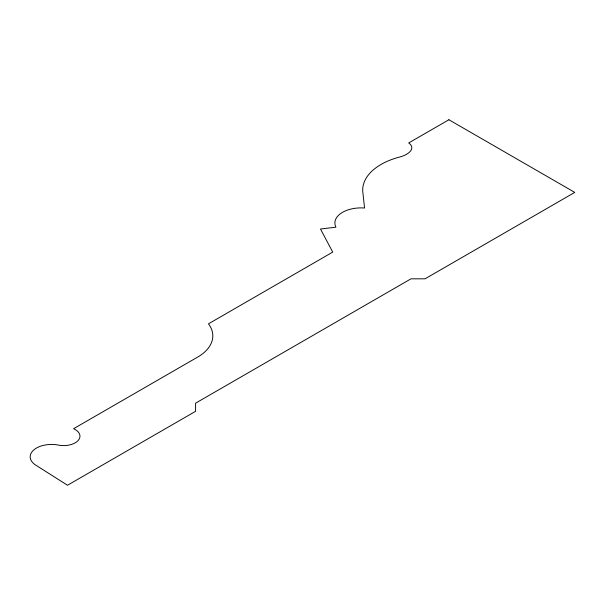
<?xml version="1.0" encoding="UTF-8"?>
<svg xmlns="http://www.w3.org/2000/svg" width="605" height="605" viewBox="0 0 605 605"><rect width="100%" height="100%" fill="white"/><g stroke="black" fill="none" stroke-linecap="round" stroke-linejoin="round"><path stroke-width="0.91" d="M448.902 119.745L408.677 142.962A12.743 7.358 0 0 1 410.492 151.099A21.909 12.644 0 0 1 399.807 156.998A62.595 36.141 0 0 0 362.758 191.498L364.565 208.022A26.151 15.095 0 0 0 335.926 227.177L320.484 229.015L332.727 252.096L208.475 323.834A52.28 30.182 0 0 1 198.909 356.36L73.56 428.726A16.274 9.4 0 0 1 77.984 440.69A16.274 9.4 0 0 1 58.193 445.046A21.409 12.365 0 0 0 33.593 450.105A21.409 12.365 0 0 0 35.755 465.124L67.503 485.255L195.581 411.317L195.581 403.187L410.992 278.822L425.065 278.822L574.75 192.398L448.902 119.745"/></g></svg>
